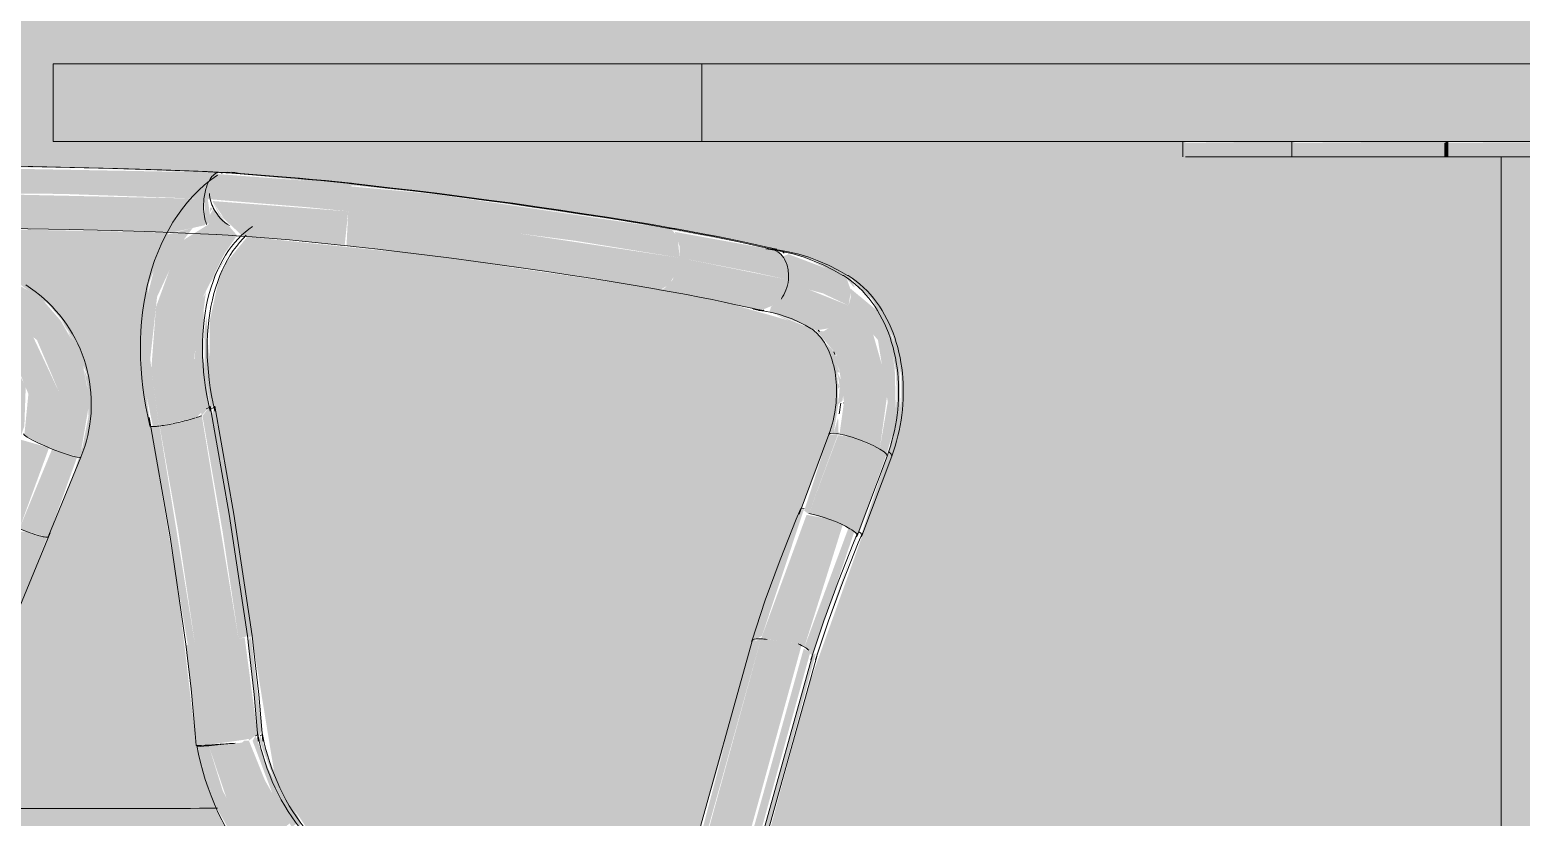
# Model space of a CAD drawing. Header units: inches. Extents: x 20426 to 36348, y -461 to 673.
# Drawn here: x 27903.75 to 27927.78, y 17.86 to 30.55 of the extents above; entities that cross this region are included whole.
import ezdxf

# ---------------------------------------------------------------- set-up
doc = ezdxf.new("R2010")
doc.units = ezdxf.units.IN
doc.header["$MEASUREMENT"] = 0
doc.layers.add('I-FURN', color=30, linetype='Continuous', lineweight=9)
doc.layers.add('M-EQPM', color=50, linetype='Continuous', lineweight=9)

# ---------------------------------------------------------------- blocks, each defined once
blk = doc.blocks.new('Mechanical Equipment 1 - Mechanical Equipment 1-405455-Elevation - South')
at = {"layer": 'M-EQPM'}
h = blk.add_hatch(color=256, dxfattribs=at)
h.paths.add_polyline_path([(26078.284, 0), (26078.377, 0), (26078.324, 15.636), (26078.381, 15.636), (26078.418, 15.745), (26078.284, 15.939), (26078.284, 3.655)], flags=0)
h.paths.add_polyline_path([(26090.06, 16.071), (26090.082, 16.126), (26090.057, 16.095)], flags=0)
h.paths.add_polyline_path([(26079.997, 0), (26084.511, 0.013), (26084.511, 0.25), (26083.365, 0.25), (26083.365, 0.75), (26090.93, 0.75), (26090.094, 15.848), (26089.983, 16.092), (26089.13, 15.997), (26084.395, 15.775), (26081.016, 3.655)], flags=0)
h.paths.add_polyline_path([(26181.87, 0), (26182.169, 0.008), (26182.07, 2.228), (26181.497, 0), (26181.814, 0)], flags=0)
h.paths.add_polyline_path([(26167.379, 0), (26179.752, 0), (26179.7, 15.636), (26179.754, 15.675), (26179.812, 15.7), (26179.663, 15.952), (26179.484, 15.968), (26174.504, 15.745), (26172.504, 15.615), (26168.579, 3.655)], flags=0)
h.paths.add_polyline_path([(26183.168, 0), (26185.886, 0.011), (26185.886, 0.25), (26184.741, 0.25), (26184.741, 0.75), (26192.305, 0.75), (26191.469, 15.848), (26191.363, 16.085), (26190.497, 15.993), (26185.846, 15.775), (26182.931, 5.319), (26183.159, 0)], flags=0)
h.paths.add_polyline_path([(26189.846, 0), (26192.347, 0.029), (26192.335, 0.25), (26189.846, 0.25)], flags=0)
h.paths.add_polyline_path([(26166.254, 0), (26169.66, 10.383), (26165.205, 0)], flags=0)
h.paths.add_polyline_path([(26164.117, 0), (26170.84, 15.666), (26168.333, 15.636), (26168.082, 15.72), (26167.471, 15.978), (26166.997, 16.306), (26166.535, 16.88), (26166.199, 17.795), (26165.923, 19.015), (26165.886, 19.051), (26165.686, 20.783), (26165.069, 23.975), (26164.672, 25.55), (26164.191, 27.322), (26163.7, 27.466), (26163.438, 27.677), (26163.52, 28.11), (26163.581, 28.23), (26163.817, 28.33), (26169.042, 27.63), (26169.111, 27.746), (26169.113, 27.796), (26169.529, 28.121), (26170.02, 28.253), (26173.009, 28.342), (26175.346, 28.323), (26177.765, 28.234), (26181.128, 27.895), (26183.651, 27.539), (26186.43, 27.025), (26187.118, 26.833), (26187.71, 26.533), (26187.843, 26.394), (26188.042, 26.204), (26188.377, 25.595), (26188.514, 24.96), (26188.514, 24.589), (26188.438, 24.016), (26188.004, 22.733), (26187.02, 19.985), (26186.366, 17.549), (26190.925, 17.494), (26191.643, 17.371), (26191.915, 17.062), (26192.035, 16.849), (26192.193, 16.615), (26192.43, 16.145), (26192.438, 15.944), (26192.517, 15.624), (26193.424, 0.75), (26198.176, 0.75), (26198.176, 28.5), (26193.09, 28.5), (26193.09, 28.75), (26174.841, 28.75), (26174.841, 30), (26218.337, 30), (26218.337, 45.018), (26078.284, 45.018), (26078.284, 30), (26096.462, 30), (26096.462, 36), (26120.462, 36), (26120.462, 30), (26124.377, 30), (26124.377, 28.75), (26120.462, 28.729), (26120.462, 28.142), (26122.253, 28.266), (26125.955, 28.346), (26129.361, 28.236), (26129.706, 28.117), (26129.925, 28.001), (26130.182, 27.56), (26130.144, 27.37), (26129.903, 27.076), (26129.611, 26.817), (26129.361, 26.708), (26128.604, 26.362), (26128.411, 26.075), (26128.05, 25.296), (26127.842, 24.55), (26127.719, 23.793), (26127.376, 20.672), (26127.297, 18.094), (26127.423, 17.52), (26127.423, 17.456), (26127.423, 17.287), (26127.466, 17.332), (26127.62, 16.992), (26127.809, 16.853), (26127.994, 16.512), (26127.952, 16.07), (26127.783, 15.793), (26132.964, 0)], flags=0)
h.paths.add_polyline_path([(26131.915, 0), (26126.775, 15.663), (26126.549, 15.658), (26125.209, 15.723), (26120.462, 15.925), (26120.462, 0), (26131.139, 0)], flags=0)
h.paths.add_polyline_path([(26085.377, 0), (26090.973, 0.005), (26090.959, 0.25), (26085.377, 0.25), (26085.377, 0.005)], flags=0)
h.paths.add_polyline_path([(26193.424, 0), (26199.864, 0.017), (26199.864, 0.25), (26193.41, 0.25), (26193.4, 0.008), (26193.4, 0)], flags=0)
h.paths.add_polyline_path([(26096.462, 0), (26096.462, 0.25), (26091.959, 0.25), (26091.948, 0.008), (26091.973, 0)], flags=0)
h.paths.add_polyline_path([(26186.81, 0), (26188.98, 0), (26188.98, 0.25), (26186.752, 0.25), (26186.752, 0)], flags=0)
h.paths.add_polyline_path([(26200.73, 0), (26207.246, 0.01), (26207.246, 0.25), (26200.73, 0.25), (26200.73, 0.06)], flags=0)
h.paths.add_polyline_path([(26213.842, 0), (26213.842, 0.25), (26211.614, 0.25), (26211.614, 0), (26213.373, 0)], flags=0)
h.paths.add_polyline_path([(26210.748, 0), (26210.748, 0.25), (26208.335, 0.25), (26208.323, 0), (26209.228, 0)], flags=0)
h.paths.add_polyline_path([(26217.435, 0), (26217.426, 0.011), (26217.65, 5.636), (26214.824, 15.775), (26209.233, 16.067), (26209.204, 15.848), (26209.228, 15.619), (26208.398, 0.75), (26215.854, 0.75), (26215.854, 0.25), (26214.708, 0.205), (26214.708, 0), (26217.426, 0)], flags=0)
h.paths.add_polyline_path([(26202.419, 0.75), (26207.289, 0.75), (26208.181, 15.677), (26208.379, 16.429), (26208.691, 16.906), (26208.746, 17.034), (26208.791, 17.185), (26208.904, 17.24), (26209.143, 17.47), (26209.749, 17.496), (26209.786, 17.551), (26210.023, 17.552), (26214.316, 17.598), (26213.319, 20.996), (26212.168, 24.236), (26212.182, 25.071), (26212.242, 25.428), (26212.487, 26.039), (26213.147, 26.648), (26213.901, 26.933), (26217.533, 27.621), (26218.337, 27.744), (26218.337, 28.75), (26207.505, 28.729), (26207.505, 28.5), (26202.419, 28.5), (26202.419, 3.655)], flags=0)
h.paths.add_polyline_path([(26096.462, 0.75), (26096.462, 28.5), (26094.096, 28.5), (26094.096, 28.75), (26094.004, 28.729), (26094.004, 28.5), (26091.714, 28.5), (26091.714, 28.75), (26078.284, 28.729), (26078.284, 28.06), (26081.761, 27.611), (26084.698, 27.086), (26085.666, 26.833), (26086.259, 26.533), (26086.33, 26.432), (26086.591, 26.204), (26086.879, 25.749), (26087.063, 24.96), (26087.063, 24.589), (26086.987, 24.016), (26086.553, 22.733), (26085.571, 19.993), (26084.889, 17.549), (26089.472, 17.495), (26090.192, 17.371), (26090.464, 17.062), (26090.582, 16.851), (26090.741, 16.615), (26090.979, 16.145), (26090.981, 15.974), (26091.066, 15.624), (26091.973, 0.75)], flags=0)
h.paths.add_polyline_path([(26079.368, 1.458), (26083.341, 15.714), (26083.173, 15.718), (26079.71, 15.602), (26079.298, 15.622), (26079.366, 1.912)], flags=0)
h.paths.add_polyline_path([(26180.818, 1.725), (26181.916, 5.666), (26181.42, 15.594), (26180.981, 15.622), (26180.749, 15.622), (26180.817, 1.912)], flags=0)
h.paths.add_polyline_path([(26182.778, 8.757), (26184.665, 15.72), (26182.472, 15.624), (26182.77, 8.929)], flags=0)
h.paths.add_polyline_path([(26217.827, 8.991), (26218.123, 15.637), (26215.964, 15.675), (26217.824, 9.001)], flags=0)
h.paths.add_polyline_path([(26090.749, 16.011), (26090.788, 16.029), (26090.743, 16.028)], flags=0)
h.paths.add_polyline_path([(26170.892, 17.169), (26171.514, 17.237), (26171.96, 18.406), (26171.836, 20.747), (26171.431, 24.299), (26171.152, 25.344), (26170.874, 25.951), (26170.637, 26.293), (26165.301, 27.078), (26166.168, 23.606), (26166.666, 20.988), (26166.822, 19.836), (26166.945, 18.915), (26167.312, 17.56), (26167.511, 17.401), (26167.854, 17.215), (26170.621, 17.173)], flags=0)
h.paths.add_polyline_path([(26187.519, 24.797), (26187.47, 24.732), (26187.497, 24.845)], flags=0)
h.paths.add_polyline_path([(26179.474, 17.469), (26183.388, 17.55), (26185.229, 17.55), (26186.366, 21.414), (26187.366, 24.042), (26187.423, 24.057), (26187.497, 24.518), (26187.48, 25.03), (26187.519, 25.03), (26187.469, 25.163), (26187.441, 25.3), (26187.459, 25.328), (26187.053, 25.745), (26186.614, 25.888), (26185.617, 26.172), (26184.165, 26.438), (26180.913, 26.911), (26177.973, 27.215), (26177.585, 26.738), (26177.496, 26.451), (26177.368, 25.867), (26177.359, 24.991), (26178.404, 18.591), (26178.6, 18.172), (26178.934, 17.678), (26179.409, 17.483), (26179.453, 17.477)], flags=0)
h.paths.add_polyline_path([(26086.144, 24.797), (26086.094, 24.732), (26086.131, 24.825)], flags=0)
h.paths.add_polyline_path([(26078.284, 17.49), (26079.188, 17.553), (26080.122, 17.552), (26083.853, 17.55), (26084.99, 21.414), (26085.991, 24.042), (26086.044, 24.046), (26086.121, 24.518), (26086.104, 25.03), (26086.152, 25.02), (26086.094, 25.163), (26086.061, 25.299), (26086.061, 25.355), (26085.677, 25.745), (26084.984, 26.013), (26084.242, 26.172), (26082.789, 26.438), (26079.538, 26.911), (26078.284, 27.005), (26078.284, 17.505)], flags=0)
h.paths.add_polyline_path([(26213.456, 25.705), (26213.36, 25.654), (26213.449, 25.701)], flags=0)
h.paths.add_polyline_path([(26213.532, 25.705), (26213.435, 25.68), (26213.531, 25.704)], flags=0)
h.paths.add_polyline_path([(26215.442, 17.549), (26218.337, 17.552), (26218.304, 26.716), (26215.572, 26.274), (26214.35, 25.99), (26213.496, 25.663), (26213.19, 25.304), (26213.263, 25.296), (26213.185, 24.999), (26213.164, 24.63), (26213.111, 24.557), (26213.106, 24.409), (26213.177, 24.303), (26213.309, 24.038), (26213.356, 23.945), (26214.655, 20.371), (26215.441, 17.55)], flags=0)
h.paths.add_polyline_path([(26120.462, 17.781), (26120.904, 18.633), (26121.089, 19.251), (26121.408, 21.858), (26121.935, 25.72), (26121.855, 26.257), (26121.862, 26.437), (26121.533, 27.027), (26121.314, 27.223), (26120.462, 27.107), (26120.462, 17.954)], flags=0)
h.paths.add_polyline_path([(26171.475, 24.313), (26171.477, 24.324), (26171.473, 24.324)], flags=0)
h.paths.add_polyline_path([(26177.368, 24.485), (26177.369, 24.485), (26177.359, 24.544)], flags=0)
h.paths.add_polyline_path([(26213.195, 24.63), (26213.187, 24.876), (26213.21, 24.924), (26213.2, 24.732)], flags=0)
h.paths.add_polyline_path([(26129.741, 27.076), (26129.617, 27.139), (26129.622, 27.078), (26129.713, 27.076)], flags=0)
h.paths.add_polyline_path([(26164.387, 48.055), (26218.337, 48.055), (26218.337, 60), (26078.284, 60), (26078.284, 48.055), (26161.127, 48.055)], flags=0)
blk = doc.blocks.new('HermanMiller_Collection_Air-Chair_SideChair_Arms - Arms-457867-Elevation - South')
at = {"layer": 'I-FURN'}
for points in [[(26177.565, 28.244), (26177.451, 28.253), (26177.555, 28.245)], [(26179.724, 28.052), (26179.712, 28.062), (26179.712, 28.053)], [(26184.903, 27.319), (26184.785, 27.353), (26181.128, 27.895), (26183.137, 27.611), (26184.86, 27.327)], [(26186.63, 26.946), (26186.499, 27.01), (26186.63, 26.946)], [(26187.766, 26.394), (26187.68, 26.56), (26187.523, 26.648), (26186.769, 26.933), (26187.042, 26.833), (26187.635, 26.533), (26187.737, 26.413)], [(26188.348, 23.708), (26188.502, 24.236), (26188.482, 25.089), (26188.427, 25.428), (26188.183, 26.039), (26188.134, 26.013), (26188.353, 25.406), (26188.43, 25.019), (26188.439, 24.589), (26188.367, 24.032), (26188.308, 23.747)], [(26187.572, 24.518), (26187.588, 24.55), (26187.574, 24.538)], [(26177.976, 20.748), (26178.049, 20.78), (26177.448, 24.485), (26177.398, 24.334), (26177.976, 20.75)], [(26187.877, 22.393), (26188.348, 23.708), (26188.273, 23.708), (26188.273, 23.655), (26187.868, 22.422)], [(26187.151, 20.456), (26187.829, 22.461), (26187.809, 22.414), (26187.141, 20.48), (26187.151, 20.458)], [(26178.149, 19.151), (26178.205, 19.251), (26178.033, 20.767), (26177.98, 20.71), (26178.147, 19.158)], [(26178.806, 17.705), (26178.845, 17.759), (26178.39, 18.633), (26178.179, 19.169), (26178.16, 19.118), (26178.504, 18.205), (26178.803, 17.707)]]:
    blk.add_hatch(color=256, dxfattribs=at).paths.add_polyline_path(points, flags=0)
h = blk.add_hatch(color=256, dxfattribs=at)
h.paths.add_polyline_path([(26177.513, 26.845), (26177.775, 27.106), (26177.514, 26.846)], flags=0)
h.paths.add_polyline_path([(26177.363, 26.451), (26177.686, 26.947), (26177.454, 26.63), (26177.382, 26.487)], flags=0)
h = blk.add_hatch(color=256, dxfattribs=at)
h.paths.add_polyline_path([(26177.381, 24.437), (26177.433, 24.515), (26177.343, 25.436), (26177.315, 25.951), (26177.281, 25.682), (26177.286, 25.064), (26177.38, 24.439)], flags=0)
h.paths.add_polyline_path([(26177.292, 24.485), (26177.293, 24.485), (26177.292, 24.485)], flags=0)
h.paths.add_polyline_path([(26177.362, 24.485), (26177.368, 24.485), (26177.359, 24.505)], flags=0)
h = blk.add_hatch(color=256, dxfattribs=at)
h.paths.add_polyline_path([(26181.373, 0), (26181.449, 0), (26182.064, 2.359), (26182.059, 2.461), (26181.472, 0.356)], flags=0)
h.paths.add_polyline_path([(26182.931, 5.319), (26185.819, 15.777), (26185.77, 15.775), (26182.927, 5.423), (26182.931, 5.332)], flags=0)
h.paths.add_polyline_path([(26186.265, 17.549), (26186.341, 17.55), (26187.134, 20.502), (26187.084, 20.478), (26186.946, 19.993), (26186.265, 17.55)], flags=0)
for p, q in [((26186.55, 27), (26186.405, 27.021)), ((26187.171, 25.706), (26187.193, 25.689)), ((26187.424, 25.358), (26187.441, 25.316)), ((26187.877, 22.392), (26188.357, 23.678)), ((26186.34, 17.543), (26187.15, 20.451))]:
    blk.add_line(p, q, dxfattribs=at)
at = {"layer": 'I-FURN', "flags": 128}
for points in [[(26170.22, 28.263), (26170.492, 28.28), (26170.989, 28.306), (26171.514, 28.326), (26172.065, 28.34), (26172.641, 28.35), (26173.243, 28.353), (26173.869, 28.352), (26174.518, 28.345), (26175.189, 28.332), (26175.881, 28.314), (26176.593, 28.291), (26177.324, 28.263), (26177.601, 28.251)], [(26177.658, 28.247), (26177.798, 28.238), (26177.996, 28.224), (26178.197, 28.209), (26178.4, 28.193), (26178.605, 28.176), (26178.812, 28.158), (26179.021, 28.139), (26179.23, 28.118), (26179.44, 28.097), (26179.651, 28.075), (26179.726, 28.066)], [(26184.847, 27.348), (26184.496, 27.409), (26184.138, 27.468), (26183.773, 27.527), (26183.401, 27.585), (26183.024, 27.642), (26182.641, 27.698), (26182.253, 27.753), (26181.862, 27.806), (26181.467, 27.858), (26181.069, 27.909), (26180.669, 27.958), (26180.268, 28.005), (26179.865, 28.051), (26179.726, 28.066)], [(26177.955, 27.239), (26177.9, 27.183), (26177.846, 27.123), (26177.795, 27.059), (26177.745, 26.991), (26177.698, 26.918), (26177.652, 26.842), (26177.609, 26.761), (26177.569, 26.676), (26177.531, 26.587), (26177.496, 26.495), (26177.464, 26.399), (26177.435, 26.299), (26177.409, 26.196), (26177.386, 26.091), (26177.367, 25.982), (26177.352, 25.87), (26177.339, 25.756), (26177.331, 25.64), (26177.326, 25.521), (26177.325, 25.401), (26177.327, 25.279), (26177.334, 25.156), (26177.344, 25.032), (26177.358, 24.907), (26177.375, 24.781), (26177.397, 24.655), (26177.422, 24.529), (26177.451, 24.402)], [(26186.506, 27.012), (26186.325, 27.054), (26186.137, 27.096), (26185.941, 27.138), (26185.738, 27.18), (26185.529, 27.222), (26185.313, 27.263), (26185.092, 27.304), (26184.864, 27.345), (26184.847, 27.348)], [(26187.645, 26.592), (26187.494, 26.678), (26187.34, 26.755), (26187.182, 26.823), (26187.021, 26.883), (26186.858, 26.933), (26186.692, 26.973), (26186.55, 27)], [(26188.357, 23.678), (26188.385, 23.758), (26188.411, 23.839), (26188.435, 23.921), (26188.457, 24.004), (26188.476, 24.087), (26188.493, 24.171), (26188.507, 24.256), (26188.519, 24.341), (26188.529, 24.426), (26188.536, 24.511), (26188.541, 24.596), (26188.544, 24.682), (26188.544, 24.767), (26188.541, 24.852), (26188.536, 24.936), (26188.529, 25.02), (26188.519, 25.104), (26188.506, 25.187), (26188.491, 25.269), (26188.474, 25.35), (26188.454, 25.431), (26188.431, 25.51), (26188.406, 25.588), (26188.378, 25.665), (26188.348, 25.741), (26188.315, 25.815), (26188.28, 25.887), (26188.242, 25.958), (26188.201, 26.027), (26188.158, 26.094), (26188.112, 26.159), (26188.064, 26.222), (26188.013, 26.282), (26187.959, 26.34), (26187.903, 26.395), (26187.844, 26.448), (26187.783, 26.497), (26187.719, 26.544), (26187.653, 26.587), (26187.645, 26.592)], [(26187.535, 24.532), (26187.528, 24.475), (26187.52, 24.418), (26187.511, 24.361)], [(26178.049, 20.78), (26177.756, 22.744), (26177.448, 24.486)], [(26188.357, 23.679), (26188.348, 23.708), (26188.308, 23.747)], [(26187.129, 20.394), (26187.34, 21.025), (26187.57, 21.653), (26187.818, 22.279), (26187.884, 22.438)], [(26178.222, 19.086), (26178.159, 19.837), (26178.074, 20.584), (26178.049, 20.78)], [(26178.89, 17.694), (26178.826, 17.778), (26178.765, 17.864), (26178.706, 17.953), (26178.649, 18.045), (26178.595, 18.138), (26178.544, 18.234), (26178.496, 18.333), (26178.451, 18.432), (26178.408, 18.534), (26178.369, 18.637), (26178.333, 18.741), (26178.3, 18.846), (26178.271, 18.953), (26178.245, 19.059), (26178.222, 19.167), (26178.216, 19.197)]]:
    blk.add_lwpolyline(points, dxfattribs=at)
at = {"layer": 'I-FURN'}
for centre, major_axis, ratio, start_param, end_param in [((26177.846, 27.793), (-0.282, 0.413), 0.716528, 5.57384, 5.83564), ((26186.39, 26.525), (0.116, 0.486), 0.74611, 5.92474, 6.18654), ((26186.348, 26.524), (0.057, 0.497), 0.711436, 3.106897, 3.141593), ((26176.956, 24.392), (0.491, 0.093), 0.137076, 5.750632, 6.274231), ((26187.408, 22.567), (-0.468, 0.175), 0.191458, 3.153627, 3.669716), ((26187.408, 22.567), (-0.468, 0.175), 0.191458, 2.891828, 3.141593), ((26177.725, 19.106), (0.492, 0.091), 0.107353, 5.872701, 6.396299)]:
    blk.add_ellipse(centre, major_axis=major_axis, ratio=ratio, start_param=start_param, end_param=end_param, dxfattribs=at)
blk = doc.blocks.new('Falcon 7700 Series Pedestal Base - 36_ Square Top x 30_ - Wheelchair Height-V66-Elevation - South')
at = {"layer": 'I-FURN'}
for points in [[(26181.011, 28.75), (26185.297, 28.75), (26185.297, 30), (26174.841, 30), (26174.841, 28.75)], [(26194.297, 28.5), (26194.847, 28.5), (26194.847, 28.75), (26193.09, 28.729), (26193.09, 28.5), (26193.974, 28.5)], [(26198.797, 0.75), (26198.797, 28.5), (26198.176, 28.5), (26198.176, 0.75)]]:
    blk.add_hatch(color=256, dxfattribs=at).paths.add_polyline_path(points, flags=0)
for p, q in [((26174.841, 30), (26185.297, 30)), ((26174.841, 28.75), (26174.841, 30)), ((26185.297, 28.75), (26174.841, 28.75)), ((26193.047, 28.75), (26193.047, 28.5)), ((26194.85, 28.5), (26193.09, 28.5)), ((26198.176, 0.75), (26198.176, 28.5))]:
    blk.add_line(p, q, dxfattribs=at)
blk = doc.blocks.new('HermanMiller_Collection_Air-Chair_SideChair_Arms - Arms-V68-Elevation - South')
at = {"layer": 'I-FURN'}
for points in [[(26169.547, 27.825), (26172.699, 27.927), (26175, 27.904), (26177.273, 27.825), (26177.357, 28.117), (26177.503, 28.249), (26172.699, 28.337), (26169.943, 28.249), (26169.756, 28.184), (26169.615, 28.032), (26169.57, 27.933)], [(26179.598, 27.624), (26179.649, 28.061), (26177.451, 28.228), (26177.32, 28.032), (26177.273, 27.825), (26177.358, 27.819), (26177.397, 27.816), (26178.934, 27.69)], [(26176.756, 27.281), (26177.289, 27.4), (26177.305, 27.448), (26177.267, 27.718), (26177.267, 27.825), (26172.699, 27.927), (26169.547, 27.825), (26169.582, 27.567), (26169.676, 27.455), (26170.86, 27.304), (26172.699, 27.352), (26175.236, 27.334), (26176.749, 27.281)], [(26184.94, 26.875), (26184.904, 27.219), (26184.804, 27.338), (26181.011, 27.9), (26179.644, 28.025), (26179.598, 27.624), (26183.257, 27.149)], [(26176.546, 24.162), (26177.154, 24.3), (26177.227, 24.38), (26177.114, 25.257), (26177.27, 26.268), (26177.603, 26.939), (26177.808, 27.235), (26177.428, 27.671), (26177.375, 27.579), (26177.342, 27.41), (26176.944, 27.162), (26176.855, 27.05), (26176.5, 26.082), (26176.426, 25.095), (26176.545, 24.177)], [(26177.722, 27.383), (26177.534, 27.579), (26177.397, 27.816), (26177.514, 27.579), (26177.717, 27.385)], [(26184.63, 26.362), (26184.765, 26.438), (26184.878, 26.625), (26184.94, 26.875), (26181.458, 27.401), (26179.598, 27.624), (26179.571, 27.072), (26183.027, 26.623)], [(26186.692, 26.52), (26186.669, 26.768), (26186.551, 26.95), (26186.465, 27.001), (26184.86, 27.293), (26184.94, 27.055), (26184.94, 26.875), (26186.144, 26.64)], [(26187.661, 26.106), (26187.7, 26.344), (26187.635, 26.533), (26187.447, 26.648), (26186.693, 26.933), (26186.599, 26.895), (26186.669, 26.768), (26186.693, 26.45), (26187.245, 26.303)], [(26186.26, 26.031), (26186.471, 26.119), (26186.507, 26.14), (26186.614, 26.274), (26186.692, 26.52), (26184.94, 26.875), (26184.827, 26.52), (26184.698, 26.384), (26184.63, 26.362), (26186.255, 26.032)], [(26187.138, 25.705), (26187.337, 25.737), (26187.528, 25.884), (26187.661, 26.106), (26186.946, 26.392), (26186.678, 26.454), (26186.571, 26.212), (26186.412, 26.086), (26186.388, 26.005), (26186.94, 25.798), (26187.069, 25.737)], [(26177.234, 24.327), (26177.303, 24.41), (26177.349, 24.46), (26177.358, 24.515), (26177.259, 25.289), (26177.27, 26.048), (26177.306, 26.33), (26177.207, 26.097), (26177.118, 25.22), (26177.231, 24.351)], [(26188.273, 23.708), (26188.426, 24.236), (26188.406, 25.089), (26188.352, 25.428), (26188.134, 26.013), (26187.694, 26.377), (26187.694, 26.227), (26187.661, 26.106), (26188.135, 25.55), (26188.293, 24.55), (26188.164, 23.793), (26188.245, 23.735)], [(26187.053, 25.736), (26186.456, 25.976), (26186.684, 25.864), (26187.048, 25.737)], [(26188.164, 23.793), (26188.301, 24.788), (26188.058, 25.641), (26187.661, 26.106), (26187.528, 25.884), (26187.337, 25.737), (26187.258, 25.69), (26187.138, 25.705), (26187.481, 25.298), (26187.588, 24.55), (26187.516, 24.036), (26187.96, 23.894), (26188.071, 23.844)], [(26177.13, 20.637), (26177.831, 20.731), (26177.239, 24.329), (26176.765, 24.2), (26176.561, 24.155), (26176.86, 22.461)], [(26177.831, 20.731), (26177.973, 20.78), (26177.372, 24.485), (26177.249, 24.327), (26177.574, 22.461)], [(26177.051, 20.635), (26177.13, 20.637), (26176.556, 24.164), (26176.419, 24.162), (26177.013, 20.637), (26177.023, 20.637)], [(26187.021, 22.754), (26187.493, 24.038), (26187.34, 24.016), (26186.947, 22.799), (26187.001, 22.757)], [(26187.684, 22.509), (26188.164, 23.793), (26187.717, 23.984), (26187.492, 24.016), (26187.021, 22.754), (26187.481, 22.61), (26187.591, 22.559)], [(26187.801, 22.393), (26188.273, 23.708), (26188.164, 23.793), (26187.684, 22.509), (26187.793, 22.422)], [(26186.1, 20.693), (26186.183, 20.734), (26186.266, 20.782), (26186.947, 22.835), (26186.876, 22.794), (26186.102, 20.699)], [(26187.733, 22.47), (26187.507, 22.597), (26187.729, 22.472)], [(26187.075, 20.456), (26187.754, 22.461), (26187.655, 22.507), (26186.95, 20.6), (26187.076, 20.458)], [(26177.295, 19.02), (26177.929, 19.108), (26177.971, 19.118), (26177.996, 19.118), (26177.831, 20.731), (26177.13, 20.637), (26177.295, 19.025)], [(26177.998, 19.093), (26178.08, 19.16), (26178.136, 19.189), (26177.929, 20.757), (26177.831, 20.731), (26177.996, 19.118)], [(26177.166, 19.015), (26177.295, 19.025), (26177.13, 20.637), (26176.983, 20.635), (26177.153, 19.016)], [(26177.819, 17.411), (26178.025, 17.45), (26177.577, 18.282), (26177.351, 19.009), (26177.166, 18.995), (26177.484, 17.998), (26177.818, 17.412)], [(26178.043, 17.419), (26178.324, 17.477), (26178.652, 17.759), (26178.256, 18.452), (26177.998, 19.093), (26177.92, 19.091), (26177.885, 19.06), (26177.828, 19.055), (26177.351, 19.009), (26177.694, 17.998), (26178.042, 17.421)], [(26178.69, 17.697), (26178.77, 17.759), (26178.315, 18.633), (26178.104, 19.169), (26178.057, 19.091), (26178.4, 18.177), (26178.652, 17.759)], [(26172.736, 17.233), (26177.79, 17.456), (26177.453, 18.003), (26172.931, 18.004), (26172.699, 17.331), (26172.737, 17.237)]]:
    blk.add_hatch(color=256, dxfattribs=at).paths.add_polyline_path(points, flags=0)
h = blk.add_hatch(color=256, dxfattribs=at)
h.paths.add_polyline_path([(26176.469, 24.155), (26176.546, 24.162), (26176.407, 25.242), (26176.518, 26.248), (26176.944, 27.162), (26177.093, 27.356), (26176.69, 27.25), (26176.536, 26.943), (26176.278, 25.936), (26176.269, 25.026), (26176.451, 24.156)], flags=0)
h.paths.add_polyline_path([(26177.369, 27.609), (26177.423, 27.685), (26177.368, 27.685), (26177.368, 27.63)], flags=0)
h = blk.add_hatch(color=256, dxfattribs=at)
h.paths.add_polyline_path([(26179.541, 27.076), (26179.598, 27.624), (26177.41, 27.79), (26177.602, 27.501), (26177.895, 27.224), (26178.934, 27.135)], flags=0)
h.paths.add_polyline_path([(26177.321, 27.402), (26177.379, 27.495), (26177.335, 27.821), (26177.273, 27.825), (26177.3, 27.466), (26177.319, 27.405)], flags=0)
h = blk.add_hatch(color=256, dxfattribs=at)
h.paths.add_polyline_path([(26175.193, 17.999), (26177.482, 18.003), (26177.172, 18.974), (26177.148, 19.017), (26176.85, 21.553), (26176.397, 24.26), (26176.278, 25.218), (26176.383, 26.453), (26176.702, 27.283), (26172.944, 27.355), (26170.991, 27.274), (26171.031, 27.243), (26173.419, 26.822), (26174.188, 26.53), (26174.762, 26.129), (26174.97, 25.89), (26175.157, 25.575), (26175.388, 24.99), (26175.413, 24.325), (26175.316, 23.832), (26175.155, 23.335), (26172.931, 18.004), (26174.777, 17.999)], flags=0)
h.paths.add_polyline_path([(26172.801, 20.237), (26174.179, 23.588), (26174.379, 24.164), (26174.401, 24.799), (26174.095, 25.374), (26173.529, 25.737), (26171.827, 26.09), (26172.124, 25.379), (26172.329, 24.55), (26172.541, 23.05), (26172.777, 20.653), (26172.794, 20.371)], flags=0)
h = blk.add_hatch(color=256, dxfattribs=at)
h.paths.add_polyline_path([(26187.5, 24.038), (26187.493, 24.303), (26187.42, 24.046), (26187.493, 24.038)], flags=0)
h.paths.add_polyline_path([(26187.497, 24.518), (26187.563, 24.569), (26187.59, 24.797), (26187.48, 25.03), (26187.519, 24.797), (26187.499, 24.55)], flags=0)
h.paths.add_polyline_path([(26187.475, 24.63), (26187.497, 24.845), (26187.46, 24.924), (26187.47, 24.728)], flags=0)
h.paths.add_polyline_path([(26187.546, 24.999), (26187.48, 25.304), (26187.407, 25.296), (26187.481, 25.138)], flags=0)
h = blk.add_hatch(color=256, dxfattribs=at)
h.paths.add_polyline_path([(26186.946, 20.59), (26187.566, 22.566), (26187.327, 22.667), (26186.985, 22.733), (26186.252, 20.737), (26186.735, 20.679), (26186.784, 20.653), (26186.946, 20.602)], flags=0)
h.paths.add_polyline_path([(26187.66, 22.52), (26187.66, 22.521), (26187.591, 22.555)], flags=0)
h = blk.add_hatch(color=256, dxfattribs=at)
h.paths.add_polyline_path([(26180.403, 0), (26180.47, 0), (26181.928, 5.409), (26181.87, 5.501), (26180.357, 0)], flags=0)
h.paths.add_polyline_path([(26182.796, 8.345), (26186.25, 20.736), (26186.1, 20.675), (26185.093, 16.856), (26185.086, 16.829), (26184.823, 16.095), (26182.783, 8.648), (26182.791, 8.469)], flags=0)
h = blk.add_hatch(color=256, dxfattribs=at)
h.paths.add_polyline_path([(26180.888, 0), (26181.204, 0), (26182.036, 2.986), (26181.935, 5.254), (26180.47, 0), (26180.772, 0)], flags=0)
h.paths.add_polyline_path([(26182.897, 6.077), (26186.902, 20.625), (26186.715, 20.683), (26186.25, 20.734), (26182.804, 8.181), (26182.893, 6.166)], flags=0)
h = blk.add_hatch(color=256, dxfattribs=at)
h.paths.add_polyline_path([(26181.28, 0), (26181.373, 0), (26182.053, 2.594), (26182, 2.858), (26181.204, 0)], flags=0)
h.paths.add_polyline_path([(26182.921, 5.552), (26187.042, 20.512), (26186.939, 20.578), (26182.897, 6.077), (26182.92, 5.565)], flags=0)
for p, q in [((26186.474, 27), (26186.33, 27.021)), ((26186.215, 26.027), (26186.311, 26.014)), ((26187.343, 24.025), (26186.864, 22.742)), ((26187.344, 24.025), (26187.343, 24.024)), ((26187.801, 22.392), (26188.282, 23.678)), ((26186.111, 20.719), (26182.778, 8.76)), ((26182.921, 5.549), (26187.075, 20.451))]:
    blk.add_line(p, q, dxfattribs=at)
at = {"layer": 'I-FURN', "flags": 128}
for points in [[(26169.948, 28.25), (26170.417, 28.28), (26170.914, 28.306), (26171.438, 28.326), (26171.989, 28.34), (26172.566, 28.35), (26173.167, 28.353), (26173.793, 28.352), (26174.442, 28.345), (26175.113, 28.332), (26175.805, 28.314), (26176.518, 28.291), (26177.249, 28.263), (26177.525, 28.251)], [(26177.489, 28.206), (26177.384, 28.13), (26177.284, 28.048), (26177.187, 27.961), (26177.095, 27.868), (26177.008, 27.77), (26176.925, 27.667), (26176.847, 27.559), (26176.773, 27.447), (26176.705, 27.331), (26176.641, 27.211), (26176.582, 27.088), (26176.528, 26.961), (26176.478, 26.83), (26176.434, 26.697), (26176.394, 26.561), (26176.359, 26.422), (26176.329, 26.281), (26176.304, 26.138), (26176.284, 25.993), (26176.268, 25.845), (26176.257, 25.697), (26176.251, 25.547), (26176.249, 25.395), (26176.253, 25.243), (26176.261, 25.09), (26176.273, 24.936), (26176.29, 24.782), (26176.312, 24.628), (26176.338, 24.474), (26176.368, 24.32), (26176.403, 24.167)], [(26177.527, 28.251), (26177.722, 28.238), (26177.921, 28.224), (26178.121, 28.209), (26178.325, 28.193), (26178.53, 28.176), (26178.737, 28.158), (26178.945, 28.139), (26179.155, 28.118), (26179.365, 28.097), (26179.575, 28.075), (26179.651, 28.066)], [(26184.772, 27.348), (26184.421, 27.409), (26184.063, 27.468), (26183.697, 27.527), (26183.326, 27.585), (26182.948, 27.642), (26182.565, 27.698), (26182.178, 27.753), (26181.786, 27.806), (26181.391, 27.858), (26180.994, 27.909), (26180.594, 27.958), (26180.192, 28.005), (26179.79, 28.051), (26179.651, 28.066)], [(26170.706, 27.294), (26170.966, 27.307), (26171.478, 27.327), (26172.018, 27.341), (26172.585, 27.35), (26173.178, 27.353), (26173.796, 27.352), (26174.437, 27.344), (26175.101, 27.332), (26175.787, 27.314), (26176.492, 27.291), (26177.218, 27.263), (26177.474, 27.252)], [(26178.053, 27.38), (26177.994, 27.337), (26177.936, 27.29), (26177.879, 27.239), (26177.824, 27.183), (26177.771, 27.123), (26177.719, 27.059), (26177.67, 26.991), (26177.622, 26.918), (26177.577, 26.842), (26177.534, 26.761), (26177.493, 26.676), (26177.455, 26.587), (26177.42, 26.495), (26177.388, 26.399), (26177.359, 26.299), (26177.333, 26.196), (26177.311, 26.091), (26177.292, 25.982), (26177.276, 25.87), (26177.264, 25.756), (26177.255, 25.64), (26177.251, 25.521), (26177.249, 25.401), (26177.252, 25.279), (26177.258, 25.156), (26177.268, 25.032), (26177.282, 24.907), (26177.3, 24.781), (26177.321, 24.655), (26177.346, 24.529), (26177.375, 24.402)], [(26177.472, 27.252), (26177.663, 27.24), (26177.856, 27.226), (26178.052, 27.212), (26178.251, 27.196), (26178.452, 27.179), (26178.654, 27.162), (26178.858, 27.143), (26179.063, 27.123), (26179.269, 27.102), (26179.475, 27.08), (26179.541, 27.072)], [(26186.431, 27.012), (26186.25, 27.054), (26186.061, 27.096), (26185.865, 27.138), (26185.663, 27.18), (26185.453, 27.222), (26185.238, 27.263), (26185.016, 27.304), (26184.789, 27.345), (26184.772, 27.348)], [(26184.599, 26.363), (26184.254, 26.423), (26183.901, 26.482), (26183.541, 26.54), (26183.174, 26.597), (26182.801, 26.653), (26182.423, 26.708), (26182.04, 26.762), (26181.653, 26.815), (26181.263, 26.867), (26180.87, 26.917), (26180.474, 26.965), (26180.077, 27.012), (26179.679, 27.057), (26179.541, 27.072)], [(26187.569, 26.592), (26187.419, 26.678), (26187.264, 26.755), (26187.107, 26.823), (26186.946, 26.883), (26186.783, 26.933), (26186.617, 26.973), (26186.474, 27)], [(26188.281, 23.678), (26188.31, 23.758), (26188.336, 23.839), (26188.36, 23.921), (26188.381, 24.004), (26188.4, 24.087), (26188.417, 24.171), (26188.432, 24.256), (26188.444, 24.341), (26188.453, 24.426), (26188.461, 24.511), (26188.466, 24.596), (26188.468, 24.682), (26188.468, 24.767), (26188.466, 24.852), (26188.461, 24.936), (26188.453, 25.02), (26188.443, 25.104), (26188.431, 25.187), (26188.416, 25.269), (26188.398, 25.35), (26188.378, 25.431), (26188.356, 25.51), (26188.331, 25.588), (26188.303, 25.665), (26188.273, 25.741), (26188.24, 25.815), (26188.204, 25.887), (26188.166, 25.958), (26188.126, 26.027), (26188.083, 26.094), (26188.037, 26.159), (26187.988, 26.222), (26187.937, 26.282), (26187.884, 26.34), (26187.827, 26.395), (26187.769, 26.448), (26187.707, 26.497), (26187.644, 26.544), (26187.578, 26.587), (26187.569, 26.592)], [(26186.199, 26.039), (26186.027, 26.079), (26185.847, 26.119), (26185.659, 26.16), (26185.464, 26.2), (26185.261, 26.24), (26185.052, 26.281), (26184.837, 26.321), (26184.615, 26.36), (26184.599, 26.363)], [(26186.311, 26.014), (26186.423, 25.992), (26186.533, 25.964), (26186.642, 25.93), (26186.75, 25.889), (26186.857, 25.841), (26186.963, 25.788), (26187.051, 25.737)], [(26187.051, 25.737), (26187.073, 25.722), (26187.095, 25.706), (26187.118, 25.689), (26187.14, 25.669), (26187.163, 25.647), (26187.185, 25.623), (26187.207, 25.597), (26187.229, 25.569), (26187.251, 25.539), (26187.272, 25.507), (26187.292, 25.472), (26187.312, 25.436), (26187.331, 25.398), (26187.349, 25.358), (26187.366, 25.316), (26187.382, 25.272), (26187.397, 25.226), (26187.41, 25.179), (26187.423, 25.131), (26187.434, 25.081), (26187.443, 25.03), (26187.451, 24.977), (26187.458, 24.924), (26187.463, 24.87), (26187.466, 24.815), (26187.468, 24.759), (26187.468, 24.703), (26187.467, 24.646), (26187.464, 24.59), (26187.459, 24.532), (26187.453, 24.475), (26187.445, 24.418), (26187.435, 24.361), (26187.424, 24.305), (26187.412, 24.249), (26187.397, 24.194), (26187.382, 24.139), (26187.365, 24.085), (26187.346, 24.032), (26187.344, 24.025)], [(26176.39, 24.299), (26176.727, 22.377), (26176.982, 20.647)], [(26177.973, 20.78), (26177.68, 22.744), (26177.372, 24.486)], [(26187.5, 24.038), (26187.42, 24.046), (26187.366, 24.042), (26187.344, 24.025)], [(26187.84, 23.942), (26187.717, 23.984), (26187.602, 24.016), (26187.5, 24.038)], [(26188.164, 23.793), (26188.071, 23.844), (26187.96, 23.894), (26187.84, 23.942)], [(26188.282, 23.679), (26188.273, 23.708), (26188.233, 23.747), (26188.164, 23.793)], [(26186.101, 20.698), (26186.32, 21.355), (26186.56, 22.009), (26186.818, 22.66), (26186.886, 22.826)], [(26187.053, 20.394), (26187.264, 21.025), (26187.494, 21.653), (26187.742, 22.279), (26187.808, 22.438)], [(26178.146, 19.086), (26178.083, 19.837), (26177.999, 20.584), (26177.973, 20.78)], [(26176.982, 20.647), (26177.068, 19.929), (26177.134, 19.207), (26177.148, 19.017)], [(26177.158, 19.015), (26177.185, 18.877), (26177.218, 18.74), (26177.254, 18.603), (26177.295, 18.468), (26177.34, 18.334), (26177.389, 18.201), (26177.442, 18.07), (26177.499, 17.941), (26177.56, 17.815), (26177.625, 17.69), (26177.694, 17.568), (26177.766, 17.448)], [(26178.814, 17.694), (26178.75, 17.778), (26178.689, 17.864), (26178.63, 17.953), (26178.574, 18.045), (26178.52, 18.138), (26178.469, 18.234), (26178.42, 18.333), (26178.375, 18.432), (26178.333, 18.534), (26178.294, 18.637), (26178.258, 18.741), (26178.225, 18.846), (26178.195, 18.953), (26178.169, 19.059), (26178.147, 19.167), (26178.141, 19.197)]]:
    blk.add_lwpolyline(points, dxfattribs=at)
at = {"layer": 'I-FURN'}
for centre, major_axis, ratio, start_param, end_param in [((26177.771, 27.793), (-0.282, 0.413), 0.716528, 5.57384, 6.097439), ((26177.771, 27.793), (-0.282, 0.413), 0.716528, 0.861451, 1.38505), ((26177.771, 27.793), (-0.282, 0.413), 0.716528, 1.38505, 2.170448), ((26186.315, 26.525), (0.116, 0.486), 0.74611, 4.877543, 6.18654), ((26186.315, 26.525), (0.116, 0.486), 0.74611, 4.195654, 4.877543), ((26186.272, 26.524), (0.057, 0.497), 0.711436, 2.845098, 3.106897), ((26186.315, 26.525), (0.116, 0.486), 0.74611, 3.141593, 3.306746), ((26186.272, 26.524), (0.057, 0.497), 0.711436, 3.106897, 3.368696), ((26176.881, 24.392), (0.491, 0.093), 0.137076, 3.132638, 3.141593), ((26176.889, 24.285), (0.486, 0.118), 0.11091, 4.976849, 5.211823), ((26176.889, 24.285), (0.486, 0.118), 0.11091, 5.243425, 5.473623), ((26176.881, 24.392), (0.491, 0.093), 0.137076, 5.750632, 6.274231), ((26176.889, 24.285), (0.486, 0.118), 0.11091, 3.117428, 3.641027), ((26176.889, 24.285), (0.486, 0.118), 0.11091, 3.675263, 3.902826), ((26176.889, 24.285), (0.486, 0.118), 0.11091, 3.927624, 4.164626), ((26176.889, 24.285), (0.486, 0.118), 0.11091, 4.19201, 4.426425), ((26176.889, 24.285), (0.486, 0.118), 0.11091, 4.449878, 4.688225), ((26176.889, 24.285), (0.486, 0.118), 0.11091, 4.712693, 4.950024), ((26187.347, 22.632), (-0.461, 0.194), 0.144221, 5.822246, 6.345845), ((26187.333, 22.567), (-0.468, 0.175), 0.191458, 3.939025, 5.509821), ((26187.333, 22.567), (-0.468, 0.175), 0.191458, 3.153627, 3.939025), ((26187.333, 22.567), (-0.468, 0.175), 0.191458, 2.891828, 3.141593), ((26186.577, 20.546), (-0.476, 0.152), 0.239355, 5.80521, 6.328809), ((26186.577, 20.546), (-0.476, 0.152), 0.239355, 5.543411, 5.799632), ((26186.577, 20.546), (-0.476, 0.152), 0.239355, 5.282674, 5.542834), ((26186.593, 20.585), (-0.482, 0.134), 0.301377, 3.976352, 4.23196), ((26186.593, 20.585), (-0.482, 0.134), 0.301377, 3.714553, 3.963657), ((26177.647, 19.052), (0.499, 0.035), 0.020295, 3.141996, 3.927394), ((26177.649, 19.106), (0.492, 0.091), 0.107353, 3.141593, 4.040105), ((26177.647, 19.052), (0.499, 0.035), 0.020295, 3.927394, 4.450993), ((26177.649, 19.106), (0.492, 0.091), 0.107353, 4.040105, 4.477529), ((26177.647, 19.052), (0.499, 0.035), 0.020295, 4.485139, 4.974592), ((26177.649, 19.106), (0.492, 0.091), 0.107353, 5.872701, 6.396299)]:
    blk.add_ellipse(centre, major_axis=major_axis, ratio=ratio, start_param=start_param, end_param=end_param, dxfattribs=at)
for points, knots in [([(26177.503, 28.249), (26177.494, 28.248), (26177.459, 28.238), (26177.391, 28.185), (26177.314, 28.042), (26177.282, 27.899), (26177.273, 27.825)], [-0.8571429, -0.8571429, -0.8571429, -0.8571429, -0.7857143, -0.5714286, -0.2857143, 0, 0, 0, 0]), ([(26177.273, 27.825), (26177.267, 27.77), (26177.264, 27.656), (26177.282, 27.514), (26177.305, 27.438), (26177.316, 27.411)], [-1, -1, -1, -1, -0.7857143, -0.5714286, -0.4285714, -0.4285714, -0.4285714, -0.4285714]), ([(26172.927, 18.003), (26173.673, 18), (26175.174, 17.997), (26176.719, 18.001), (26177.491, 18.003)], [-0.9097851, -0.9097851, -0.9097851, -0.9097851, -0.5, -0.0947431, -0.0947431, -0.0947431, -0.0947431])]:
    blk.add_open_spline(points, degree=3, knots=knots, dxfattribs=at)
blk = doc.blocks.new('HermanMiller_Collection_Air-Chair_SideChair_Arms - Arms-V69-Elevation - South')
at = {"layer": 'I-FURN'}
for points in [[(26175.275, 23.657), (26175.432, 24.577), (26175.29, 25.306), (26175.184, 25.474), (26174.97, 25.855), (26174.622, 26.256), (26174.315, 26.417), (26174.03, 26.593), (26173.847, 26.106), (26174.582, 25.55), (26174.941, 24.704), (26174.827, 23.793), (26175.262, 23.658)], [(26174.827, 23.793), (26174.941, 24.704), (26174.523, 25.595), (26173.847, 26.106), (26173.712, 25.708), (26174.221, 25.224), (26174.444, 24.68), (26174.379, 24.016), (26174.707, 23.844), (26174.777, 23.814)], [(26174.299, 22.509), (26174.777, 23.814), (26174.324, 23.942), (26173.852, 22.733), (26174.179, 22.559)], [(26174.746, 22.37), (26174.796, 22.462), (26175.229, 23.661), (26174.827, 23.793), (26174.299, 22.509), (26174.745, 22.37)], [(26173.953, 20.389), (26174.745, 22.37), (26174.419, 22.462), (26174.26, 22.461), (26173.552, 20.578), (26173.939, 20.399)]]:
    blk.add_hatch(color=256, dxfattribs=at).paths.add_polyline_path(points, flags=0)
h = blk.add_hatch(color=256, dxfattribs=at)
h.paths.add_polyline_path([(26175.431, 24.591), (26175.432, 24.612), (26175.29, 25.332), (26175.186, 25.516), (26174.932, 25.936), (26175.056, 25.746), (26175.386, 24.966), (26175.428, 24.612)], flags=0)
h.paths.add_polyline_path([(26174.604, 26.262), (26174.315, 26.429), (26174.571, 26.274)], flags=0)
for p in [(26174.761, 22.376), (26175.291, 23.665)]:
    blk.add_line(p, (26175.29, 23.663), dxfattribs=at)
at = {"layer": 'I-FURN', "flags": 128}
for points in [[(26175.458, 24.518), (26175.456, 24.609), (26175.45, 24.701), (26175.441, 24.791), (26175.428, 24.882), (26175.412, 24.972), (26175.392, 25.061), (26175.368, 25.149), (26175.341, 25.236), (26175.31, 25.322), (26175.276, 25.407), (26175.239, 25.49), (26175.198, 25.572), (26175.154, 25.652), (26175.107, 25.73), (26175.057, 25.807), (26175.003, 25.881), (26174.947, 25.953), (26174.888, 26.022), (26174.826, 26.09), (26174.761, 26.155), (26174.694, 26.217), (26174.625, 26.276), (26174.553, 26.333), (26174.479, 26.386), (26174.403, 26.437)], [(26175.458, 24.518), (26175.456, 24.609), (26175.45, 24.701), (26175.441, 24.791), (26175.428, 24.882), (26175.412, 24.972), (26175.392, 25.061), (26175.368, 25.149), (26175.341, 25.236), (26175.31, 25.322), (26175.276, 25.407), (26175.239, 25.49), (26175.198, 25.572), (26175.154, 25.652), (26175.107, 25.73), (26175.057, 25.807), (26175.003, 25.881), (26174.947, 25.953), (26174.888, 26.022), (26174.826, 26.09), (26174.761, 26.155), (26174.694, 26.217), (26174.625, 26.276), (26174.553, 26.333), (26174.479, 26.386), (26174.403, 26.437)], [(26175.29, 23.663), (26175.323, 23.748), (26175.352, 23.835), (26175.378, 23.923), (26175.4, 24.011), (26175.419, 24.1), (26175.434, 24.191), (26175.445, 24.281), (26175.453, 24.372), (26175.457, 24.463), (26175.458, 24.518)], [(26175.29, 23.663), (26175.323, 23.748), (26175.352, 23.835), (26175.378, 23.923), (26175.4, 24.011), (26175.419, 24.1), (26175.434, 24.191), (26175.445, 24.281), (26175.453, 24.372), (26175.457, 24.463), (26175.458, 24.518)], [(26174.827, 23.793), (26174.707, 23.844), (26174.595, 23.894), (26174.499, 23.942), (26174.426, 23.984), (26174.379, 24.016), (26174.364, 24.038)], [(26175.29, 23.663), (26175.275, 23.657), (26175.229, 23.661), (26175.155, 23.679), (26175.059, 23.708), (26174.947, 23.747), (26174.827, 23.793)], [(26174.793, 22.443), (26174.532, 21.805), (26174.27, 21.164), (26174.007, 20.521), (26173.94, 20.357)]]:
    blk.add_lwpolyline(points, dxfattribs=at)
at = {"layer": 'I-FURN'}
for centre, major_axis, ratio, start_param, end_param in [((26174.299, 22.567), (-0.462, 0.19), 0.107447, 1.614965, 2.375944), ((26174.299, 22.567), (-0.462, 0.19), 0.107447, 2.400363, 2.643828), ((26174.299, 22.567), (-0.462, 0.19), 0.107447, 2.662162, 3.141593), ((26174.33, 22.632), (-0.463, 0.189), 0.169004, 2.975905, 3.141593)]:
    blk.add_ellipse(centre, major_axis=major_axis, ratio=ratio, start_param=start_param, end_param=end_param, dxfattribs=at)
blk = doc.blocks.new('Falcon 7700 Series Pedestal Base - 24_ x 30_ x 30_ - Wheelchair Height-460523-Elevation - South')
at = {"layer": 'I-FURN'}
for points in [[(26205.948, 28.75), (26215.297, 28.75), (26215.297, 30), (26185.297, 30), (26185.297, 28.75), (26197.635, 28.75)], [(26196.055, 28.5), (26197.262, 28.5), (26197.262, 28.75), (26194.847, 28.729), (26194.847, 28.5), (26195.731, 28.5)], [(26197.327, 28.5), (26197.327, 28.75), (26197.262, 28.729), (26197.262, 28.5)], [(26197.635, 28.5), (26200.297, 28.5), (26200.297, 28.75), (26197.327, 28.729), (26197.327, 28.5)]]:
    blk.add_hatch(color=256, dxfattribs=at).paths.add_polyline_path(points, flags=0)
for p, q in [((26185.297, 30), (26215.297, 30)), ((26185.297, 28.75), (26185.297, 30)), ((26215.297, 28.75), (26185.297, 28.75)), ((26194.805, 28.75), (26194.805, 28.5)), ((26194.805, 28.75), (26194.805, 28.5)), ((26197.305, 28.5), (26197.305, 28.75)), ((26197.262, 28.5), (26194.847, 28.5)), ((26194.847, 28.5), (26194.847, 28.5)), ((26197.327, 28.5), (26197.262, 28.5)), ((26197.327, 28.5), (26197.262, 28.5)), ((26199.504, 28.5), (26197.327, 28.5))]:
    blk.add_line(p, q, dxfattribs=at)

msp = doc.modelspace()

# ---------------------------------------------------------------- block references
at = {"layer": 'I-FURN'}
for name in ['Falcon 7700 Series Pedestal Base - 36_ Square Top x 30_ - Wheelchair Height-V66-Elevation - South', 'Falcon 7700 Series Pedestal Base - 24_ x 30_ x 30_ - Wheelchair Height-460523-Elevation - South', 'HermanMiller_Collection_Air-Chair_SideChair_Arms - Arms-V69-Elevation - South', 'HermanMiller_Collection_Air-Chair_SideChair_Arms - Arms-V68-Elevation - South', 'HermanMiller_Collection_Air-Chair_SideChair_Arms - Arms-457867-Elevation - South']:
    msp.add_blockref(name, (1729.284, 0), dxfattribs=at)
at = {"layer": 'M-EQPM'}
msp.add_blockref('Mechanical Equipment 1 - Mechanical Equipment 1-405455-Elevation - South', (1729.284, 0), dxfattribs=at)

doc.saveas('drawing.dxf')
